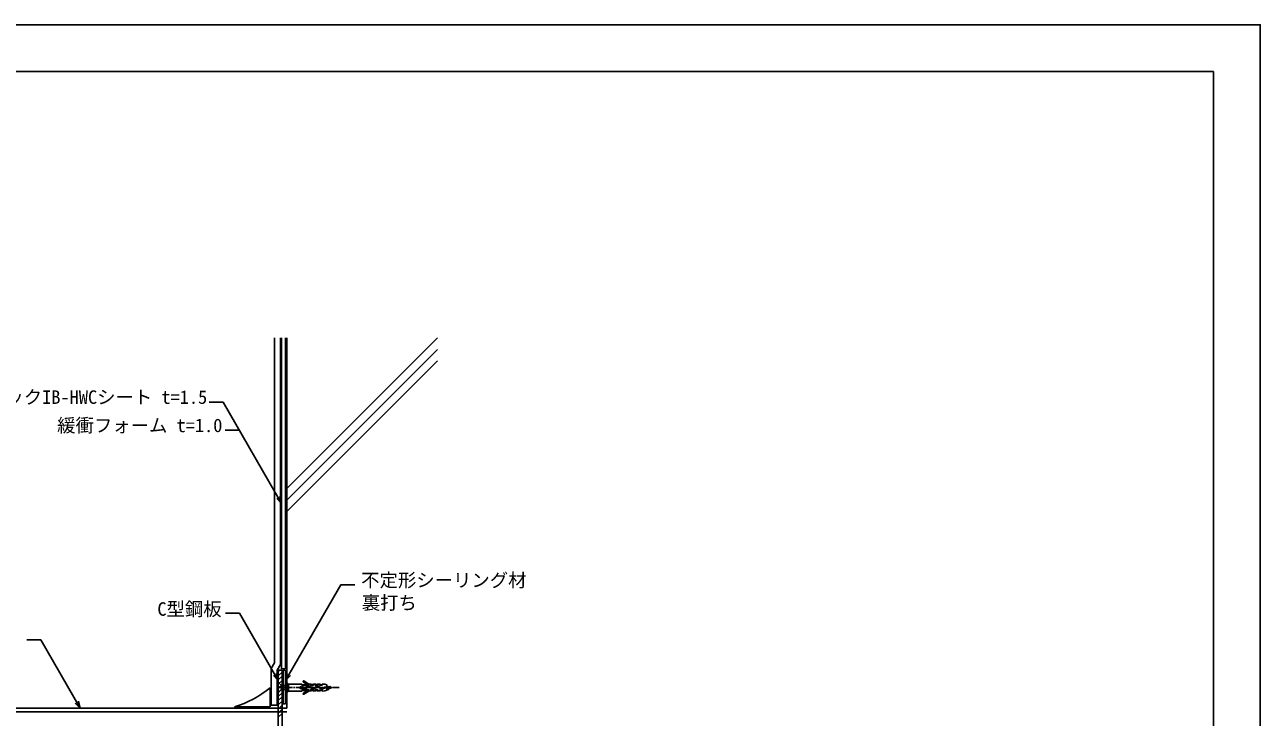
# Model space of a CAD drawing. Units: millimetres on the paper, with parts at other scales. Extents: x -210 to 1470, y -148 to 1040.
# Drawn here: x 410 to 1470, y 445 to 1040 of the extents above; entities that cross this region are included whole.
import ezdxf
from ezdxf.enums import TextEntityAlignment as Align

# ---------------------------------------------------------------- set-up
doc = ezdxf.new("R2010")
doc.units = ezdxf.units.MM
doc.linetypes.add('CHAIN1', pattern=[8, 5, -1, 1, -1])
for name, color, linetype in [('0-1_IBｼｰﾄ', 7, 'Continuous'), ('0-2_シーリング(IBｼﾘｺｰﾝ)', 7, 'Continuous'), ('0-3_中心線', 1, 'CHAIN1'), ('0-5_図面枠', 7, 'Continuous'), ('0-6_実線', 7, 'Continuous'), ('0-7_寸法線', 7, 'Continuous'), ('0-8_文字', 5, 'Continuous'), ('0-B_緩衝フォーム', 7, 'Continuous'), ('0-D_躯体', 7, 'Continuous'), ('0-E_輪郭線', 2, 'Continuous'), ('0-F_部材(積層鋼板)', 4, 'Continuous'), ('1-0_部材(ﾋﾞｽ類)', 7, 'Continuous')]:
    doc.layers.add(name, color=color, linetype=linetype)
doc.styles.add('MS Gothic', font='')
doc.styles.get('MS Gothic').set_extended_font_data('MS Gothic')

msp = doc.modelspace()

# ---------------------------------------------------------------- linework, layer by layer
at = {"layer": '0-1_IBｼｰﾄ'}
for p, q in [((624.747, 770.934), (624.747, 492.182)), ((629.747, 770.934), (629.747, 490.842)), ((621.913, 487.274), (624.747, 492.182)), ((621.913, 455.934), (621.913, 487.274)), ((626.913, 455.934), (621.913, 455.934))]:
    msp.add_line(p, q, dxfattribs=at)
msp.add_lwpolyline([(626.913, 455.934), (626.913, 485.934), (629.747, 490.842)], dxfattribs=at)
at = {"layer": '0-2_シーリング(IBｼﾘｺｰﾝ)'}
for p, q in [((632.08, 485.934), (634.08, 485.934)), ((634.08, 485.934), (634.08, 456.934)), ((620.913, 454.434), (620.913, 470.779)), ((620.913, 454.434), (590.386, 454.434))]:
    msp.add_line(p, q, dxfattribs=at)
msp.add_lwpolyline([(632.08, 485.934), (632.08, 456.934), (634.08, 456.934)], dxfattribs=at)
msp.add_arc((563.465, 541.397), 91.034, 287.20109, 309.12873, dxfattribs=at)
at = {"layer": '0-3_中心線'}
msp.add_line((679.981, 470.934), (627.913, 470.934), dxfattribs=at)
at = {"layer": '0-5_図面枠'}
msp.add_lwpolyline([(1470, -148.5), (1470, 1039.5), (-210, 1039.5), (-210, -148.5)], close=True, dxfattribs=at)
at = {"layer": '0-6_実線'}
for p, q in [((635.08, 453.434), (269.995, 453.434)), ((635.08, 450.101), (272.178, 450.101))]:
    msp.add_line(p, q, dxfattribs=at)
at = {"layer": '0-7_寸法線'}
for p, q in [((594.432, 691.835), (582.432, 691.835)), ((594.708, 534.649), (582.708, 534.649)), ((627.913, 477.134), (594.708, 534.649)), ((424.228, 511.92), (412.228, 511.92)), ((457.995, 453.434), (424.228, 511.92))]:
    msp.add_line(p, q, dxfattribs=at)
for points in [[(630.747, 628.934), (580.575, 715.835), (568.575, 715.835)], [(626.504, 633.177), (630.747, 628.934), (629.194, 634.73)], [(634.08, 476.934), (681.528, 559.118), (693.528, 559.118)], [(623.671, 481.377), (627.913, 477.134), (626.36, 482.93)], [(638.323, 481.177), (634.08, 476.934), (635.633, 482.73)], [(453.752, 457.677), (457.995, 453.434), (456.442, 459.23)]]:
    msp.add_lwpolyline(points, dxfattribs=at)
at = {"layer": '0-B_緩衝フォーム'}
for p, q in [((630.747, 770.934), (630.747, 486.934)), ((634.08, 770.934), (634.08, 486.934)), ((630.747, 486.934), (634.08, 486.934))]:
    msp.add_line(p, q, dxfattribs=at)
at = {"layer": '0-D_躯体'}
for p, q in [((635.08, 770.934), (635.08, 453.434)), ((764.373, 770.934), (635.08, 641.641)), ((764.373, 761.035), (635.08, 631.742)), ((764.373, 751.135), (635.08, 621.842))]:
    msp.add_line(p, q, dxfattribs=at)
at = {"layer": '0-E_輪郭線'}
msp.add_lwpolyline([(1430, 999.5), (-170, 999.5), (-170, -108.5), (1430, -108.5)], close=True, dxfattribs=at)
at = {"layer": '0-F_部材(積層鋼板)'}
for p, q in [((627.913, 484.544), (629.303, 485.934)), ((627.913, 481.009), (631.08, 484.176)), ((627.913, 477.473), (631.08, 480.64)), ((627.913, 473.938), (631.08, 477.105)), ((627.913, 470.402), (631.08, 473.569)), ((627.913, 466.867), (631.08, 470.033)), ((627.913, 463.331), (631.08, 466.498)), ((627.913, 459.796), (631.08, 462.962)), ((627.913, 456.26), (631.08, 459.427)), ((627.913, 445.654), (631.08, 448.82))]:
    msp.add_line(p, q, dxfattribs=at)
at = {"layer": '0-F_部材(積層鋼板)', "color": 7}
for p, q in [((627.913, 345.934), (627.913, 485.934)), ((631.08, 485.934), (627.913, 485.934)), ((631.08, 345.934), (631.08, 485.934))]:
    msp.add_line(p, q, dxfattribs=at)
at = {"layer": '0-F_部材(積層鋼板)'}
for points in [[(627.913, 452.725), (628.623, 453.434), (631.08, 455.891)], [(627.913, 449.189), (628.825, 450.101), (631.08, 452.356)]]:
    msp.add_lwpolyline(points, dxfattribs=at)
at = {"layer": '1-0_部材(ﾋﾞｽ類)'}
for p, q in [((627.913, 466.434), (627.913, 475.434)), ((630.743, 472.604), (630.743, 469.264)), ((631.158, 472.604), (634.478, 472.604)), ((634.478, 469.264), (631.158, 469.264)), ((635.08, 466.437), (635.08, 475.432)), ((636.595, 473.934), (636.595, 467.934)), ((648.298, 471.25), (647.488, 471.25)), ((647.488, 470.619), (648.298, 470.619)), ((648.298, 471.283), (647.507, 471.283)), ((647.507, 470.586), (648.298, 470.586)), ((648.594, 470.562), (650.044, 469.982)), ((648.609, 470.52), (650.033, 469.951)), ((650.291, 470.598), (648.84, 471.178)), ((650.279, 470.567), (648.851, 471.138)), ((653.549, 471.869), (650.596, 470.602)), ((653.562, 471.839), (650.609, 470.571)), ((650.886, 470.004), (653.793, 471.352)), ((650.9, 469.974), (653.807, 471.322)), ((653.083, 473.114), (652.825, 473.312)), ((653.083, 468.755), (652.825, 468.557)), ((654.266, 471.329), (657.465, 469.961)), ((654.279, 471.359), (657.478, 469.991)), ((657.685, 470.471), (654.519, 471.842)), ((657.699, 470.502), (654.532, 471.873)), ((661.081, 471.96), (658.059, 470.508)), ((661.087, 471.926), (658.073, 470.478)), ((658.331, 469.999), (661.395, 471.378)), ((658.344, 469.969), (661.409, 471.348)), ((661.978, 471.311), (664.901, 469.763)), ((661.995, 471.339), (664.916, 469.792)), ((665.194, 470.346), (662.225, 471.932)), ((665.209, 470.375), (662.241, 471.961)), ((667.07, 471.109), (665.752, 470.381)), ((667.086, 471.08), (665.769, 470.352)), ((666.035, 469.793), (667.402, 470.518)), ((666.051, 469.764), (667.418, 470.489)), ((667.776, 471.291), (667.776, 471.257)), ((669.478, 471.271), (667.776, 471.291)), ((667.776, 470.611), (667.776, 470.578)), ((667.776, 470.578), (669.478, 470.598)), ((669.478, 472.227), (670.883, 470.018)), ((669.478, 472.108), (670.53, 469.097)), ((669.478, 471.821), (670.43, 469.097)), ((669.478, 469.641), (669.799, 469.727)), ((671.94, 471.568), (672.593, 470.476)), ((672.255, 471.883), (672.827, 470.243)), ((672.355, 471.883), (672.927, 470.243)), ((672.537, 471.408), (673.065, 470.602))]:
    msp.add_line(p, q, dxfattribs=at)
for points in [[(630.45, 468.972), (627.913, 466.434), (627.613, 466.434), (627.613, 475.434), (627.913, 475.434), (630.45, 472.897)], [(636.537, 473.975), (635.08, 475.432), (634.478, 475.432), (634.478, 466.437), (635.08, 466.437), (636.537, 467.894)], [(648.133, 473.477), (648.086, 473.685), (648.051, 473.756), (648.051, 473.828), (648.015, 473.899), (648.015, 473.916), (636.678, 473.916)], [(636.678, 467.952), (648.015, 467.952), (648.015, 467.97), (648.051, 468.041), (648.051, 468.112), (648.086, 468.183), (648.133, 468.392)], [(648.227, 471.283), (648.227, 472.779), (654.09, 472.779), (654.09, 473.045), (653.337, 473.045)], [(648.227, 470.586), (648.227, 469.09), (654.09, 469.09), (654.09, 468.823), (653.337, 468.823)], [(649.359, 475.96), (652.825, 473.312), (648.335, 473.312)], [(648.335, 468.557), (652.825, 468.557), (649.359, 465.909)], [(649.892, 465.186), (654.089, 467.934), (655.689, 468.023), (655.689, 469.09), (657.912, 469.09), (657.912, 467.934), (659.529, 468.023), (659.529, 469.037), (661.734, 468.966), (661.734, 467.934), (663.352, 468.023), (663.352, 468.894), (665.574, 468.823), (665.574, 467.934), (667.714, 468.042), (669.478, 468.684), (669.478, 473.184), (667.714, 473.826), (665.574, 473.934), (665.574, 473.046), (663.352, 472.974), (663.352, 473.846), (661.734, 473.934), (661.734, 472.903), (659.529, 472.832), (659.529, 473.846), (657.912, 473.934), (657.912, 472.779), (655.689, 472.779), (655.689, 473.846), (654.089, 473.934), (649.892, 476.683)], [(655.689, 473.846), (655.938, 473.846), (656.703, 473.543), (657.912, 473.508)], [(655.689, 468.023), (655.938, 468.023), (656.703, 468.326), (657.912, 468.361)], [(661.734, 473.454), (660.525, 473.472), (659.725, 473.846), (659.529, 473.846)], [(661.734, 468.414), (660.525, 468.397), (659.725, 468.023), (659.529, 468.023)], [(663.352, 473.846), (663.529, 473.846), (664.365, 473.401), (665.574, 473.383)], [(663.352, 468.023), (663.529, 468.023), (664.365, 468.468), (665.574, 468.486)], [(669.478, 470.611), (668.501, 470.611), (668.501, 471.257), (669.478, 471.257)], [(669.478, 470.149), (669.799, 469.727), (670.43, 469.097), (670.53, 469.097), (670.883, 470.018), (672.593, 470.476), (672.827, 470.243), (672.927, 470.243), (673.065, 470.602), (674.304, 470.934), (672.537, 471.408), (672.355, 471.883), (672.255, 471.883), (671.94, 471.568), (669.478, 472.227)]]:
    msp.add_lwpolyline(points, dxfattribs=at)
for centre, radius, start, end in [((631.158, 473.604), 1, 225, 270), ((631.158, 468.264), 1, 90, 135), ((636.678, 474.116), 0.2, 225, 270), ((636.678, 467.752), 0.2, 90, 135), ((646.919, 470.934), 0.683, 30.64443, 329.35557), ((646.919, 470.934), 0.65, 28.99242, 331.00758), ((648.335, 473.519), 0.207, 191.62481, 270), ((648.335, 468.35), 0.207, 90, 168.37519), ((648.298, 469.823), 1.46, 68.19323, 90), ((648.298, 469.823), 1.427, 67.19074, 90), ((648.298, 469.823), 0.796, 68.19323, 90), ((648.298, 469.823), 0.763, 65.97512, 90), ((649.632, 476.317), 0.449, 54.60963, 232.61817), ((650.439, 470.967), 1.095, 248.2146, 294.87271), ((650.439, 470.967), 1.062, 248.17187, 294.87271), ((650.439, 470.967), 0.431, 248.20137, 293.23665), ((650.439, 470.967), 0.398, 248.19323, 293.23665), ((653.337, 473.545), 0.5, 239.57286, 270), ((653.337, 468.323), 0.5, 90, 120.42714), ((654.044, 470.746), 1.228, 66.58818, 113.8287), ((654.044, 470.746), 1.194, 66.58818, 113.8287), ((654.044, 470.81), 0.597, 66.84042, 114.87271), ((654.044, 470.81), 0.564, 66.84042, 114.87271), ((657.895, 470.967), 1.095, 246.84042, 294.22194), ((657.895, 470.967), 1.062, 246.84042, 294.22194), ((657.872, 470.897), 0.465, 246.27812, 295.66734), ((657.872, 470.897), 0.431, 246.27812, 295.66734), ((661.662, 470.879), 1.228, 61.85949, 118.27499), ((661.662, 470.879), 1.194, 61.85925, 118.78795), ((661.662, 470.844), 0.597, 56.07565, 116.59167), ((661.662, 470.844), 0.564, 55.90086, 116.66039), ((665.475, 470.848), 1.228, 242.09899, 297.95156), ((665.475, 470.848), 1.194, 242.09899, 297.95156), ((665.475, 470.872), 0.597, 241.87656, 299.41932), ((665.475, 470.872), 0.564, 241.87656, 299.43109), ((667.776, 469.831), 1.46, 90, 118.91198), ((667.776, 469.831), 1.427, 90, 118.91197), ((667.776, 469.815), 0.796, 90, 117.95156), ((667.776, 469.815), 0.763, 90, 117.95156), ((649.632, 465.552), 0.449, 127.38183, 305.39037)]:
    msp.add_arc(centre, radius, start, end, dxfattribs=at)

# ---------------------------------------------------------------- texts
at = {"layer": '0-8_文字', "color": 7, "style": 'MS Gothic'}
for s, p in [('サンタックIB-HWCシート t=1.5', (346.634, 710.839)), ('緩衝フォーム t=1.0', (438.277, 686.595)), ('不定形シーリング材', (698.983, 553.818)), ('裏打ち', (699.491, 534.467)), ('C型鋼板', (524.198, 529.105))]:
    msp.add_text(s, height=11.55, dxfattribs=at).set_placement(p, align=Align.BOTTOM_LEFT)

doc.saveas('drawing.dxf')
